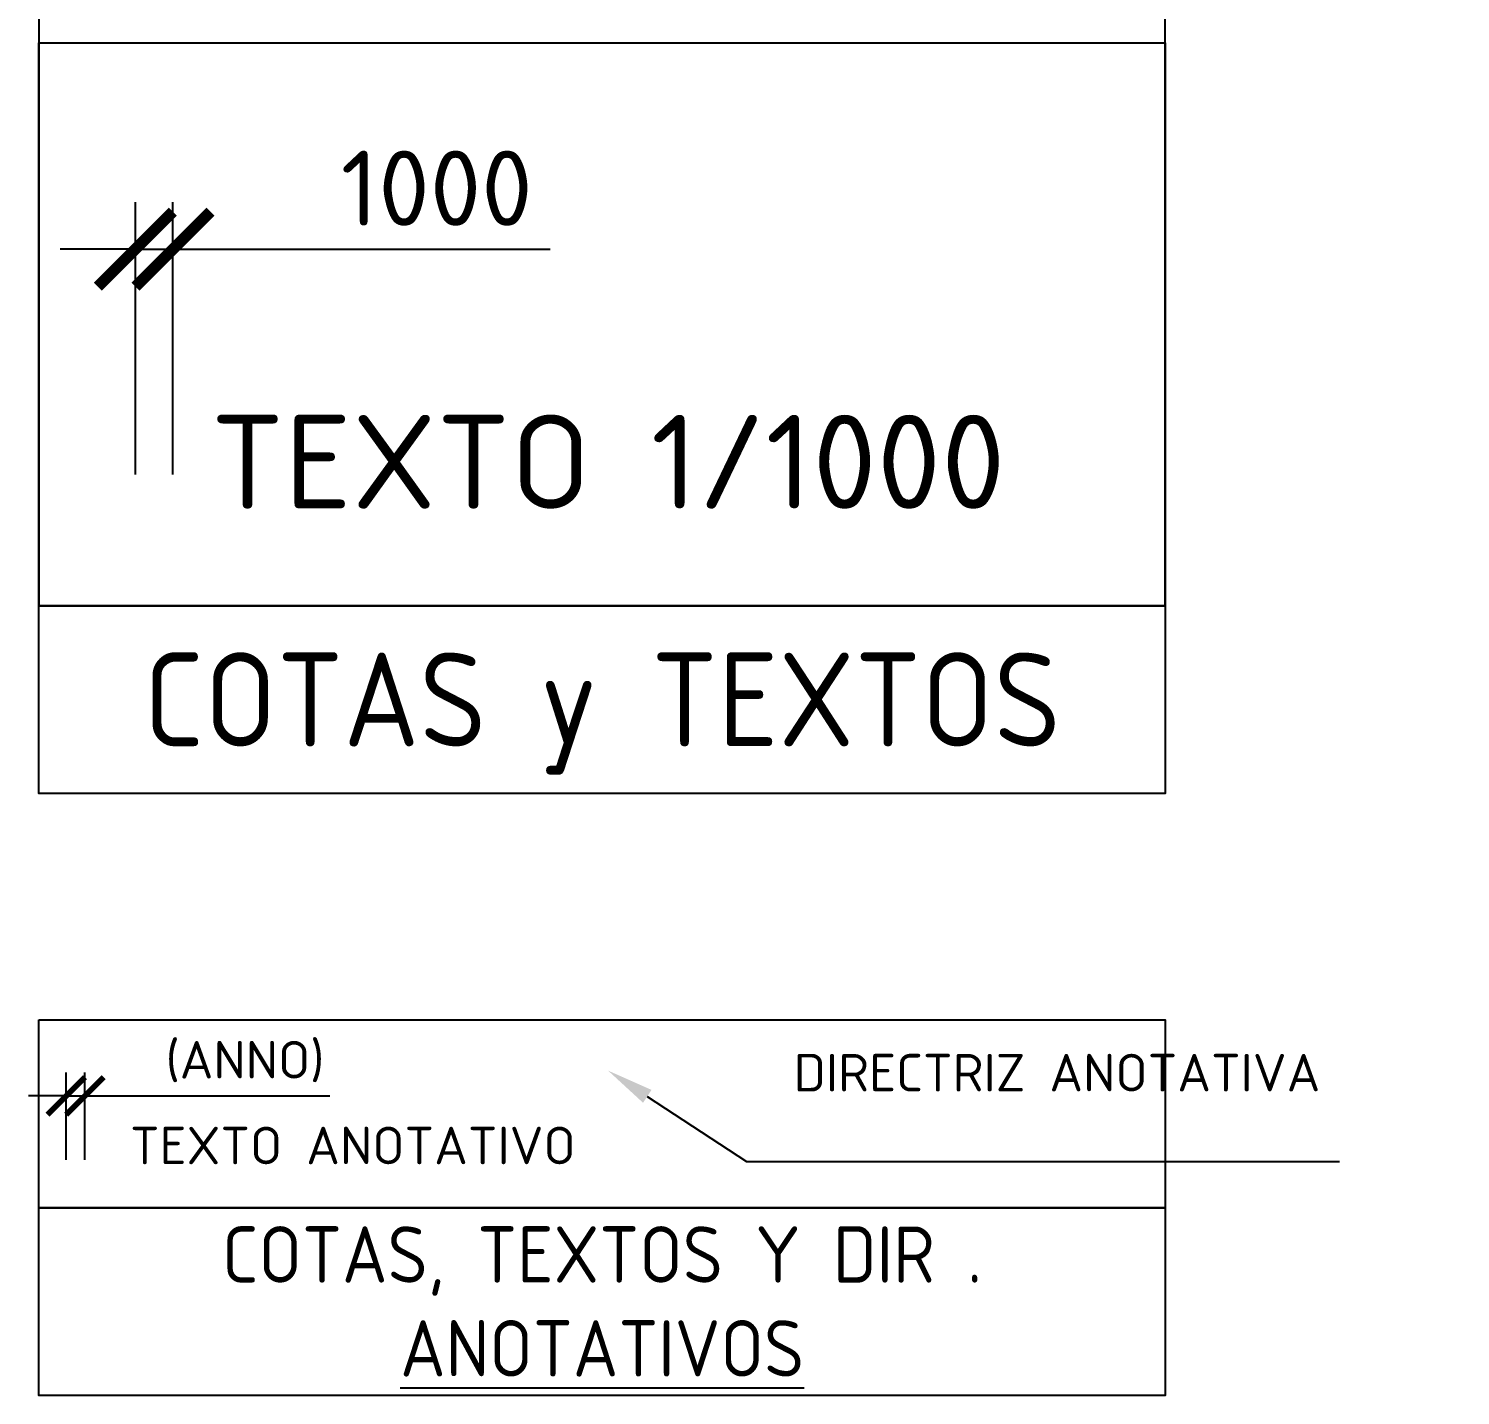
# Model space of a CAD drawing. Header units: millimetres. Extents: x 9508 to 4213564, y -7782 to 156074.
# Drawn here: x 9508 to 47638, y -7782 to 28626 of the extents above; entities that cross this region are included whole.
import ezdxf
from ezdxf import colors
from ezdxf.entities.mleader import LeaderData, LeaderLine
from ezdxf.math import Vec2, Vec3

# ---------------------------------------------------------------- set-up
doc = ezdxf.new("R2010")
doc.units = ezdxf.units.MM
doc.header["$PDMODE"] = 2
doc.header["$PDSIZE"] = 2
for name, color, linetype in [('CAJETIN', 7, 'Continuous'), ('COTAS', 2, 'Continuous'), ('ROTULACION', 2, 'Continuous'), ('TEXTO', 30, 'Continuous')]:
    doc.layers.add(name, color=color, linetype=linetype)
doc.styles.add('ANNO_TEX_2.0', font='isocpeur.ttf', dxfattribs={"height": 2})
doc.styles.add('TEX_1-1000', font='isocpeur.ttf', dxfattribs={"height": 2000})
doc.styles.add('TEX_1-750', font='isocpeur.ttf', dxfattribs={"height": 1500})
doc.styles.add('TEXTO_COTAS', font='isocpeur.ttf')
doc.dimstyles.new('ANNO_ESC', dxfattribs={"dimtxt": 2, "dimasz": 2, "dimexe": 1.25, "dimexo": 1, "dimtad": 1, "dimdec": 0, "dimtxsty": 'TEXTO_COTAS', "dimblk": 'ARCHTICK', "dimcen": 2.5, "dimdle": 1.25, "dimclrt": 7, "dimadec": 0, "dimazin": 0, "dimtfac": 1, "dimtdec": 0, "dimtmove": 0, "dimatfit": 3, "dimldrblk": 'ARCHTICK', "dimfxl": 1.25, "dimtfill": 1, "dimarcsym": 0})
doc.dimstyles.new('ESC_1-1000', dxfattribs={"dimscale": 1000, "dimtxt": 2, "dimasz": 2, "dimexe": 1.25, "dimexo": 1, "dimtad": 1, "dimdec": 0, "dimtxsty": 'TEXTO_COTAS', "dimblk": 'ARCHTICK', "dimcen": 2.5, "dimdle": 1.25, "dimclrt": 7, "dimadec": 0, "dimazin": 0, "dimtfac": 1, "dimtdec": 0, "dimtmove": 0, "dimatfit": 3, "dimldrblk": 'ARCHTICK', "dimfxl": 1.25, "dimarcsym": 0})

# ---------------------------------------------------------------- blocks, each defined once
blk = doc.blocks.new('_ArchTick')
at = {"color": 0, "linetype": 'ByBlock', "const_width": 0.15}
blk.add_lwpolyline([(-0.5, -0.5), (0.5, 0.5)], dxfattribs=at)
blk = doc.blocks.new('*D39')
at = {"layer": 'COTAS', "color": 0, "lineweight": -2, "transparency": 16777216}
for p, q in [((12351, 16751), (12351, 24001)), ((13351, 16751), (13351, 24001)), ((12351, 22751), (10351, 22751)), ((12351, 22751), (13351, 22751)), ((13351, 22751), (23401, 22751))]:
    blk.add_line(p, q, dxfattribs=at)
at = {"layer": 'Defpoints', "color": 0, "transparency": 16777216}
for p in [(13351, 22751), (12351, 15751), (13351, 15751)]:
    blk.add_point(p, dxfattribs=at)
at = {"layer": 'COTAS', "color": 0, "lineweight": -2, "transparency": 16777216, "xscale": 2000, "yscale": 2000, "zscale": 2000}
blk.add_blockref('_ArchTick', (12351, 22751), dxfattribs=at)
at = {"layer": 'COTAS', "color": 0, "lineweight": -2, "transparency": 16777216, "xscale": 2000, "yscale": 2000, "zscale": 2000, "rotation": 180}
blk.add_blockref('_ArchTick', (13351, 22751), dxfattribs=at)
at = {"layer": 'COTAS', "color": 7, "transparency": 16777216, "insert": (20376, 24376), "char_height": 2000, "attachment_point": 5, "style": 'TEXTO_COTAS'}
blk.add_mtext('1000', dxfattribs=at)
blk = doc.blocks.new('*D564')
at = {"layer": 'COTAS', "color": 0, "lineweight": -2, "transparency": 16777216}
for p, q in [((10508, -1505), (10508, 821)), ((11008, -1505), (11008, 821)), ((10508, 196), (9508, 196)), ((10508, 196), (11008, 196)), ((11008, 196), (17533, 196))]:
    blk.add_line(p, q, dxfattribs=at)
at = {"layer": 'Defpoints', "color": 0, "transparency": 16777216}
for p in [(11008, 196), (10508, -2005), (11008, -2005)]:
    blk.add_point(p, dxfattribs=at)
at = {"layer": 'COTAS', "color": 0, "lineweight": -2, "transparency": 16777216, "xscale": 1000, "yscale": 1000, "zscale": 1000}
blk.add_blockref('_ArchTick', (10508, 196), dxfattribs=at)
at = {"layer": 'COTAS', "color": 0, "lineweight": -2, "transparency": 16777216, "xscale": 1000, "yscale": 1000, "zscale": 1000, "rotation": 180}
blk.add_blockref('_ArchTick', (11008, 196), dxfattribs=at)
at = {"layer": 'COTAS', "color": 7, "transparency": 16777216, "insert": (15270, 1109), "char_height": 1000, "attachment_point": 5, "style": 'TEXTO_COTAS', "bg_fill": 3, "box_fill_scale": 1.1, "bg_fill_color": 256, "bg_fill_true_color": 13158600, "bg_fill_transparency": 0}
blk.add_mtext('(ANNO)', dxfattribs=at)

msp = doc.modelspace()

# ---------------------------------------------------------------- linework, layer by layer
at = {"layer": 'CAJETIN'}
for points in [[(9780.1, 13251.3), (39780.1, 13251.3), (39780.1, 53751.3), (9780.1, 53751.3)], [(9780.1, 13251.3), (39780.1, 13251.3), (39780.1, 8251.3), (9780.1, 8251.3), (9780.1, 13251.3)], [(9780.1, 2217.9), (39780.1, 2217.9), (39780.1, -2782.1), (9780.1, -2782.1), (9780.1, 2217.9)], [(9780.1, -2782.1), (39780.1, -2782.1), (39780.1, -7782.1), (9780.1, -7782.1), (9780.1, -2782.1)]]:
    msp.add_lwpolyline(points, close=True, dxfattribs=at)
at = {"layer": 'Defpoints'}
msp.add_lwpolyline([(9780.1, 28251.3), (39780.1, 28251.3), (39780.1, 13251.3), (9780.1, 13251.3)], close=True, dxfattribs=at)

# ---------------------------------------------------------------- texts
at = {"layer": 'TEXTO'}
for s, insert, char_height, width, attachment_point, style in [('TEXTO 1/1000', (14351.3, 18338.3), 2500, 25213.184, 1, 'TEX_1-1000'), ('{\\W0.9;COTAS y TEXTOS}', (24780.1, 8751.3), 2500, 29248.371, 8, 'TEX_1-1000'), ('TEXTO ANOTATIVO', (12207.5, -625), 1000, 38702.902, 1, 'ANNO_TEX_2.0'), ('{\\W0.9;COTAS, TEXTOS Y DIR . \\fISOCPEUR|b1|i0|c0|p34;\\LANOTATIVOS}', (24780.1, -7282.1), 1500, 29248.371, 8, 'TEX_1-750')]:
    msp.add_mtext(s, dxfattribs=dict(at, insert=insert, char_height=char_height, width=width, attachment_point=attachment_point, style=style))

# ---------------------------------------------------------------- dimensions: what is measured, and where the dimension line sits
at = {"layer": 'COTAS'}
dim = msp.add_linear_dim(base=(13351.3, 22751.3), p1=(12351.3, 15751.3), p2=(13351.3, 15751.3), dimstyle='ESC_1-1000', dxfattribs=at)
dim.commit()
dim.dimension.update_dxf_attribs({"geometry": '*D39', "text_midpoint": (20376.3, 24376.3)})

# ---------------------------------------------------------------- leaders
at = {"layer": 'ROTULACION'}
ml = msp.add_multileader_mtext('Standard', dxfattribs=at)
ml.set_content('DIRECTRIZ ANOTATIVA', color=7, style='TEXTO_COTAS')
ml.set_leader_properties(color=256)
ml.build(insert=Vec2(0, 0))
ml.multileader.update_dxf_attribs({"text_left_attachment_type": 5, "text_right_attachment_type": 5, "dogleg_length": 1.25, "arrow_head_size": 1250, "scale": 500})
ctx = ml.context
ctx.base_point, ctx.scale, ctx.char_height, ctx.arrow_head_size, ctx.landing_gap_size, ctx.plane_origin = Vec3(29255.2, -1551.9), 500, 1000, 1250, 625, Vec3(24939, 869.2)
ctx.left_attachment, ctx.right_attachment = 5, 5
notes = []
notes.append((ctx, [(0, (1, 1, 0), (28630.2, -1551.9), (1, 0), 625, [(0, [(24939, 869.2)], 0, [])])]))
ctx.mtext.insert, ctx.mtext.width, ctx.mtext.flow_direction = Vec3(29880.2, 1314.8), 8367.367, 5
for ctx, leaders in notes:
    for number, flags, end, landing, length, lines in leaders:
        leader = LeaderData()
        leader.index, (leader.has_last_leader_line, leader.has_dogleg_vector, leader.attachment_direction) = number, flags
        leader.last_leader_point, leader.dogleg_vector, leader.dogleg_length = Vec3(end), Vec3(landing), length
        for number, points, colour, breaks in lines:
            line = LeaderLine()
            line.index, line.vertices, line.color, line.breaks = number, Vec3.list(points), colors.encode_raw_color(colour), breaks
            leader.lines.append(line)
        ctx.leaders.append(leader)

# ---------------------------------------------------------------- next in the draw order: dimensions: what is measured, and where the dimension line sits
at = {"layer": 'COTAS'}
dim = msp.add_linear_dim(base=(11007.7, 196.4), p1=(10507.7, -2005.1), p2=(11007.7, -2005.1), text='(ANNO)', dimstyle='ANNO_ESC', dxfattribs=at)
dim.commit()
dim.dimension.update_dxf_attribs({"geometry": '*D564', "text_midpoint": (15270.2, 1108.9)})

doc.saveas('drawing.dxf')
